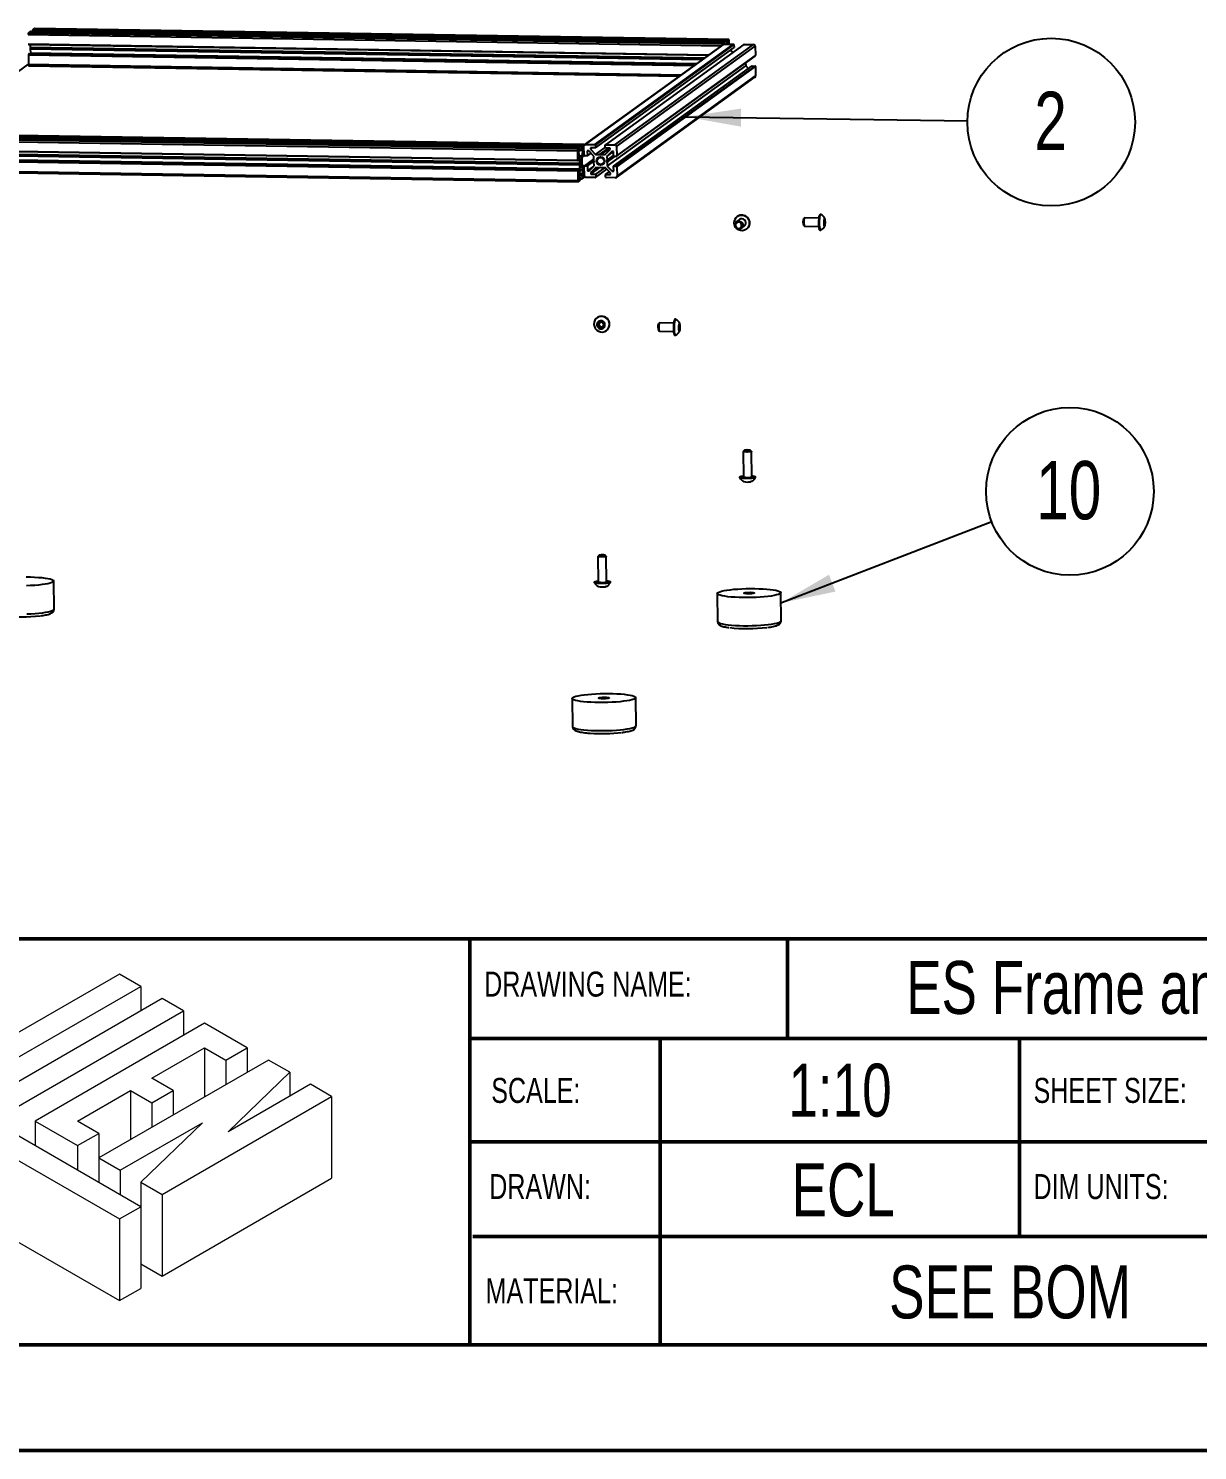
# Model space of a CAD drawing. Header units: millimetres. Extents: x 0 to 279, y 0 to 216.
# Drawn here: x 139.7 to 209.9, y 0 to 85.3 of the extents above; entities that cross this region are included whole.
import ezdxf

# ---------------------------------------------------------------- set-up
doc = ezdxf.new("R2010")
doc.units = ezdxf.units.MM
for name, color, linetype in [('PAGE_BORDER', 7, 'Continuous'), ('TITLE_BLOCK_BORDER', 7, 'Continuous'), ('TITLE_BLOCK_TEXT', 8, 'Continuous')]:
    doc.layers.add(name, color=color, linetype=linetype)
doc.styles.add('SLDTEXTSTYLE0', font='TXT', dxfattribs={"width": 0.75})
doc.dimstyles.new('SLDDIMSTYLE0', dxfattribs={"dimtxt": 0.18, "dimasz": 3.302, "dimexe": 0, "dimexo": 0.0625, "dimgap": 0, "dimtad": 0, "dimtih": 1, "dimtoh": 1, "dimdec": 0, "dimrnd": 1e-09, "dimzin": 0, "dimdsep": 46, "dimtxsty": 'Standard', "dimsah": 1, "dimcen": 0.09, "dimadec": 0, "dimazin": 0, "dimtfac": 3.302, "dimtdec": 0, "dimtofl": 0, "dimtmove": 0, "dimatfit": 3, "dimfxl": 1, "dimfrac": 2, "dimtolj": 1, "dimtzin": 0, "dimarcsym": 0})

# ---------------------------------------------------------------- blocks, each defined once
blk = doc.blocks.new('Lien3D Logo')
at = {"color": 7, "linetype": 'Continuous', "lineweight": 18}
for p, q in [((10.607, 16.329), (0, 10.206)), ((2.128, 10.206), (11.67, 15.715)), ((11.67, 15.715), (10.607, 16.329)), ((11.67, 15.715), (11.67, 14.486)), ((12.734, 15.101), (4.255, 10.206)), ((13.798, 14.486), (12.734, 15.101)), ((5.319, 9.592), (13.798, 14.486)), ((13.798, 14.486), (13.798, 13.258)), ((14.862, 13.872), (6.383, 8.977)), ((16.99, 12.644), (14.862, 13.872)), ((12.218, 11.118), (14.862, 12.644)), ((14.862, 12.644), (15.926, 12.03)), ((14.862, 12.644), (14.862, 10.187)), ((15.926, 12.03), (16.99, 12.644)), ((16.99, 12.644), (16.99, 11.416)), ((18.054, 12.03), (9.575, 7.135)), ((15.926, 12.03), (15.926, 10.801)), ((16.039, 8.447), (19.118, 11.416)), ((19.118, 11.416), (18.054, 12.03)), ((19.118, 11.416), (19.118, 10.224)), ((13.282, 10.504), (12.218, 11.118)), ((20.149, 10.82), (16.039, 8.447)), ((21.213, 10.206), (20.149, 10.82)), ((0, 10.206), (0, 6.123)), ((0, 10.206), (10.607, 4.083)), ((11.67, 4.697), (2.128, 10.206)), ((4.255, 10.206), (4.255, 8.977)), ((4.255, 10.206), (5.319, 9.592)), ((8.511, 8.977), (11.155, 10.504)), ((11.155, 10.504), (12.218, 9.889)), ((11.155, 10.504), (11.155, 8.047)), ((12.218, 9.889), (13.282, 10.504)), ((12.734, 5.311), (21.213, 10.206)), ((13.282, 10.504), (13.282, 9.275)), ((21.213, 10.206), (21.213, 6.123)), ((5.319, 9.592), (5.319, 8.363)), ((12.218, 9.889), (12.218, 8.661)), ((6.383, 8.977), (8.511, 7.749)), ((6.383, 8.977), (6.383, 7.749)), ((9.575, 8.363), (8.511, 8.977)), ((10.639, 6.521), (14.749, 8.893)), ((14.749, 8.893), (11.67, 5.925)), ((8.511, 7.749), (9.575, 8.363)), ((9.575, 8.363), (9.575, 7.135)), ((8.511, 7.749), (8.511, 6.521)), ((9.575, 7.135), (10.639, 6.521)), ((9.575, 7.135), (9.575, 5.907)), ((10.639, 6.521), (10.639, 5.293)), ((0, 6.123), (10.607, 0)), ((11.67, 5.925), (12.734, 5.311)), ((11.67, 5.925), (11.67, 4.697)), ((12.734, 1.228), (21.213, 6.123)), ((12.734, 5.311), (12.734, 1.228)), ((10.607, 4.083), (11.67, 4.697)), ((11.67, 4.697), (11.67, 0.614)), ((10.607, 4.083), (10.607, 0)), ((11.67, 1.842), (12.734, 1.228)), ((10.607, 0), (11.67, 0.614))]:
    blk.add_line(p, q, dxfattribs=at)
blk = doc.blocks.new('SW_NOTE_3')
at = {"layer": 'TITLE_BLOCK_BORDER', "color": 0}
blk.add_circle((5.03, -0.073), 5.031, dxfattribs=at)
at = {"layer": 'TITLE_BLOCK_BORDER', "color": 0, "insert": (4.995, 1.751), "char_height": 3.5, "attachment_point": 2, "style": 'SLDTEXTSTYLE0'}
blk.add_mtext('2', dxfattribs=at)
blk = doc.blocks.new('SW_NOTE_5')
at = {"layer": 'TITLE_BLOCK_BORDER', "color": 0}
blk.add_circle((4.693, 1.811), 5.031, dxfattribs=at)
at = {"layer": 'TITLE_BLOCK_BORDER', "color": 0, "insert": (4.623, 3.635), "char_height": 3.5, "attachment_point": 2, "style": 'SLDTEXTSTYLE0'}
blk.add_mtext('10', dxfattribs=at)

msp = doc.modelspace()

# ---------------------------------------------------------------- linework, layer by layer
at = {"color": 7, "linetype": 'Continuous', "lineweight": 25}
for p, q in [((140.047, 85.335), (140.044, 85.334)), ((181.722, 84.667), (140.047, 85.335)), ((139.804, 85.16), (139.692, 85.08)), ((139.692, 85.08), (181.367, 84.411)), ((139.805, 85.161), (139.804, 85.16)), ((139.804, 85.16), (181.478, 84.492)), ((181.479, 84.492), (139.805, 85.161)), ((139.927, 85.22), (181.602, 84.551)), ((139.927, 85.22), (139.928, 85.159)), ((140.044, 85.334), (139.933, 85.254)), ((139.933, 85.254), (181.608, 84.585)), ((140.044, 85.334), (181.719, 84.666)), ((181.478, 84.492), (181.367, 84.411)), ((181.602, 84.551), (181.604, 84.393)), ((181.719, 84.666), (181.608, 84.585)), ((181.742, 84.39), (181.74, 84.581)), ((139.686, 84.377), (180.482, 83.722)), ((139.689, 83.749), (139.696, 83.185)), ((139.728, 83.807), (139.695, 83.783)), ((139.728, 83.807), (179.712, 83.165)), ((139.806, 83.87), (139.796, 83.806)), ((139.8, 84.375), (139.802, 84.212)), ((139.802, 84.212), (180.262, 83.563)), ((139.802, 84.212), (139.808, 84.165)), ((139.808, 84.165), (139.803, 84.109)), ((139.803, 84.109), (180.122, 83.462)), ((139.803, 84.109), (139.806, 83.87)), ((139.806, 83.87), (179.798, 83.228)), ((139.808, 84.165), (180.198, 83.517)), ((181.388, 84.377), (173.07, 78.363)), ((173.127, 78.381), (181.445, 84.395)), ((173.686, 78.372), (182.004, 84.386)), ((173.716, 78.341), (182.034, 84.356)), ((173.718, 78.173), (182.036, 84.188)), ((182.634, 84.37), (174.316, 78.356)), ((174.333, 78.361), (182.651, 84.376)), ((174.892, 78.352), (183.21, 84.367)), ((174.987, 77.664), (183.305, 83.678)), ((174.991, 78.252), (183.31, 84.266)), ((174.998, 77.687), (183.317, 83.702)), ((181.445, 84.395), (182.004, 84.386)), ((181.486, 84.395), (181.485, 84.466)), ((181.618, 84.392), (181.663, 84.425)), ((181.663, 84.425), (181.663, 84.392)), ((181.814, 84.027), (181.958, 83.882)), ((182.034, 84.356), (182.036, 84.188)), ((182.651, 84.376), (183.21, 84.367)), ((183.31, 84.266), (183.317, 83.702)), ((139.714, 83.099), (178.754, 82.473)), ((174.418, 77.079), (182.736, 83.094)), ((174.81, 77.067), (183.128, 83.082)), ((174.977, 77.064), (183.295, 83.079)), ((175.007, 77.034), (183.325, 83.049)), ((182.734, 83.265), (182.736, 83.094)), ((182.736, 83.094), (182.907, 82.921)), ((183.128, 83.082), (183.295, 83.079)), ((183.325, 83.049), (183.332, 82.485)), ((174.974, 76.391), (183.293, 82.405)), ((175.014, 76.47), (183.332, 82.485)), ((130.964, 78.669), (172.639, 78)), ((130.982, 78.782), (172.657, 78.113)), ((131.094, 78.863), (172.769, 78.194)), ((172.769, 78.194), (131.095, 78.863)), ((131.218, 78.922), (172.892, 78.253)), ((131.223, 78.956), (172.898, 78.287)), ((131.335, 79.037), (173.009, 78.368)), ((173.012, 78.369), (131.338, 79.038)), ((130.971, 78.105), (172.646, 77.436)), ((130.977, 78.079), (172.651, 77.41)), ((131.092, 77.914), (172.767, 77.246)), ((131.093, 77.811), (172.768, 77.143)), ((131.099, 77.867), (172.773, 77.198)), ((172.639, 78), (172.646, 77.436)), ((172.769, 78.194), (172.657, 78.113)), ((172.682, 77.731), (172.7, 77.745)), ((172.685, 77.435), (172.682, 77.731)), ((172.7, 77.745), (172.764, 77.485)), ((172.718, 77.958), (172.777, 78)), ((172.719, 77.865), (172.718, 77.958)), ((172.783, 77.605), (172.719, 77.865)), ((172.762, 77.691), (172.898, 77.688)), ((172.771, 77.655), (172.851, 77.654)), ((172.777, 78), (172.775, 78.168)), ((172.776, 78.087), (172.894, 78.085)), ((172.777, 78.037), (172.954, 78.035)), ((172.898, 77.688), (172.851, 77.654)), ((172.892, 78.253), (172.894, 78.085)), ((172.894, 78.085), (172.953, 78.128)), ((173.009, 78.368), (172.898, 78.287)), ((172.954, 78.035), (172.898, 77.688)), ((172.92, 77.598), (172.976, 77.945)), ((172.931, 77.662), (172.998, 77.661)), ((172.953, 78.128), (172.954, 78.035)), ((172.976, 77.945), (172.995, 77.958)), ((172.995, 77.958), (172.998, 77.661)), ((172.998, 77.661), (173.032, 77.685)), ((173.037, 77.719), (173.03, 78.283)), ((173.037, 77.719), (173.03, 78.283)), ((173.234, 77.686), (173.067, 77.689)), ((173.127, 78.381), (173.686, 78.372)), ((173.322, 77.982), (173.23, 77.983)), ((173.23, 77.983), (173.234, 77.686)), ((173.234, 77.686), (173.456, 77.846)), ((173.626, 77.674), (173.322, 77.982)), ((173.718, 78.173), (173.424, 78.178)), ((173.424, 78.178), (173.425, 78.085)), ((173.425, 78.085), (173.551, 78.176)), ((173.425, 78.085), (173.729, 77.777)), ((173.629, 77.434), (173.626, 77.674)), ((173.716, 78.341), (173.718, 78.173)), ((173.729, 77.777), (174.306, 78.194)), ((173.729, 77.777), (173.966, 77.773)), ((173.966, 77.773), (174.502, 78.161)), ((173.966, 77.773), (174.017, 77.743)), ((174.017, 77.743), (174.593, 78.159)), ((174.017, 77.743), (174.068, 77.772)), ((174.068, 77.772), (174.6, 78.157)), ((174.068, 77.772), (174.305, 77.768)), ((174.306, 78.164), (174.304, 78.332)), ((174.305, 77.768), (174.602, 78.066)), ((174.6, 78.159), (174.306, 78.164)), ((174.333, 78.361), (174.892, 78.352)), ((174.385, 77.371), (174.803, 77.673)), ((174.707, 77.959), (174.411, 77.661)), ((174.411, 77.661), (174.799, 77.942)), ((174.411, 77.661), (174.414, 77.422)), ((174.414, 77.422), (174.802, 77.703)), ((174.415, 77.319), (174.886, 77.66)), ((174.602, 78.066), (174.6, 78.159)), ((174.799, 77.958), (174.707, 77.959)), ((174.803, 77.661), (174.799, 77.958)), ((174.969, 77.658), (174.803, 77.661)), ((174.991, 78.252), (174.998, 77.687)), ((130.979, 77.451), (172.654, 76.783)), ((130.985, 77.485), (172.659, 76.817)), ((130.986, 76.887), (172.661, 76.218)), ((131.018, 77.509), (172.693, 76.841)), ((131.096, 77.572), (172.771, 76.903)), ((172.652, 77.41), (172.685, 77.435)), ((172.693, 76.841), (172.659, 76.817)), ((172.685, 77.486), (172.764, 77.485)), ((172.696, 76.544), (172.693, 76.841)), ((172.771, 76.903), (172.715, 76.557)), ((172.737, 76.467), (172.793, 76.813)), ((172.764, 77.485), (172.767, 77.246)), ((172.767, 77.246), (172.773, 77.198)), ((172.773, 77.198), (172.768, 77.143)), ((172.768, 77.143), (172.771, 76.903)), ((172.775, 77.64), (172.83, 77.639)), ((172.83, 77.639), (172.783, 77.605)), ((172.793, 76.813), (172.84, 76.848)), ((172.841, 77.617), (172.83, 77.639)), ((172.84, 76.848), (172.85, 76.885)), ((172.851, 77.654), (172.841, 77.617)), ((172.844, 76.862), (172.861, 76.862)), ((172.85, 76.885), (172.861, 76.862)), ((172.861, 76.862), (172.908, 76.896)), ((172.908, 76.896), (172.972, 76.637)), ((172.918, 77.303), (172.923, 77.359)), ((172.925, 77.256), (172.918, 77.303)), ((172.923, 77.359), (172.92, 77.598)), ((172.928, 77.016), (172.925, 77.256)), ((173.04, 77.091), (172.927, 77.093)), ((172.927, 77.068), (173.006, 77.067)), ((172.991, 76.757), (172.928, 77.016)), ((173.039, 77.091), (173.006, 77.067)), ((173.006, 77.067), (173.01, 76.77)), ((173.053, 76.501), (173.045, 77.066)), ((173.053, 76.501), (173.045, 77.066)), ((173.628, 77.502), (173.057, 77.09)), ((173.074, 77.095), (173.241, 77.092)), ((173.241, 77.092), (173.654, 77.391)), ((173.241, 77.092), (173.245, 76.795)), ((173.245, 76.795), (173.578, 77.036)), ((173.337, 76.794), (173.633, 77.092)), ((173.739, 76.985), (173.442, 76.687)), ((173.442, 76.687), (173.852, 76.983)), ((173.443, 76.594), (173.991, 76.99)), ((173.659, 77.382), (173.629, 77.434)), ((173.63, 77.331), (173.659, 77.382)), ((173.633, 77.092), (173.63, 77.331)), ((173.728, 76.397), (174.404, 76.886)), ((173.738, 76.589), (174.273, 76.977)), ((173.976, 76.981), (173.739, 76.985)), ((174.027, 77.01), (173.976, 76.981)), ((174.078, 76.98), (174.027, 77.01)), ((174.315, 76.976), (174.078, 76.98)), ((174.619, 76.668), (174.315, 76.976)), ((174.414, 77.422), (174.385, 77.371)), ((174.385, 77.371), (174.415, 77.319)), ((174.415, 77.319), (174.418, 77.079)), ((174.418, 77.079), (174.722, 76.772)), ((174.722, 76.772), (174.813, 76.838)), ((174.814, 76.77), (174.81, 77.067)), ((174.81, 77.067), (174.977, 77.064)), ((175.007, 77.034), (175.014, 76.47)), ((131.004, 76.801), (172.679, 76.133)), ((172.654, 76.783), (172.661, 76.218)), ((172.682, 76.134), (172.793, 76.214)), ((172.715, 76.557), (172.696, 76.544)), ((172.696, 76.557), (172.715, 76.557)), ((172.738, 76.374), (172.737, 76.467)), ((172.738, 76.417), (172.797, 76.416)), ((172.797, 76.416), (172.738, 76.374)), ((172.743, 76.504), (172.914, 76.501)), ((172.75, 76.547), (172.973, 76.544)), ((172.765, 76.64), (172.972, 76.637)), ((172.799, 76.248), (172.797, 76.416)), ((172.798, 76.309), (172.922, 76.307)), ((172.973, 76.544), (172.914, 76.501)), ((172.914, 76.501), (172.916, 76.333)), ((172.923, 76.308), (173.034, 76.388)), ((172.972, 76.637), (172.973, 76.544)), ((172.988, 76.77), (173.01, 76.77)), ((173.01, 76.77), (172.991, 76.757)), ((173.711, 76.392), (173.152, 76.401)), ((173.245, 76.795), (173.337, 76.794)), ((173.442, 76.687), (173.443, 76.594)), ((173.443, 76.594), (173.738, 76.589)), ((173.738, 76.589), (173.74, 76.421)), ((174.326, 76.58), (174.548, 76.74)), ((174.328, 76.412), (174.326, 76.58)), ((174.326, 76.58), (174.62, 76.575)), ((174.917, 76.373), (174.358, 76.382)), ((174.62, 76.575), (174.619, 76.668)), ((174.722, 76.772), (174.814, 76.77)), ((182.355, 73.868), (182.171, 73.735)), ((182.231, 74.056), (182.223, 74.05)), ((182.464, 73.33), (182.648, 73.463)), ((186.207, 73.535), (186.262, 73.476)), ((186.27, 73.965), (186.213, 73.908)), ((186.272, 73.47), (187.115, 73.457)), ((187.123, 73.957), (186.28, 73.97)), ((187.246, 74.18), (187.205, 74.181)), ((187.433, 73.676), (187.5, 73.675)), ((187.448, 73.837), (187.491, 73.836)), ((182.78, 73.28), (182.788, 73.286)), ((187.19, 73.231), (187.23, 73.23)), ((173.827, 67.979), (173.819, 67.973)), ((173.919, 67.575), (173.882, 67.548)), ((173.982, 67.702), (173.919, 67.575)), ((173.919, 67.575), (174.014, 67.43)), ((174.014, 67.43), (173.977, 67.403)), ((174.014, 67.43), (174.16, 67.436)), ((177.491, 67.589), (177.503, 67.61)), ((177.56, 67.668), (177.503, 67.61)), ((178.413, 67.659), (177.57, 67.673)), ((178.536, 67.882), (178.496, 67.883)), ((178.743, 67.554), (178.777, 67.553)), ((178.777, 67.553), (178.755, 67.553)), ((174.375, 67.203), (174.383, 67.209)), ((177.497, 67.238), (177.552, 67.178)), ((177.562, 67.173), (178.405, 67.159)), ((178.48, 66.933), (178.521, 66.932)), ((178.724, 67.404), (178.791, 67.402)), ((182.581, 59.951), (182.6, 58.426)), ((182.642, 60.015), (182.584, 59.956)), ((183.079, 59.962), (183.019, 60.019)), ((183.1, 58.433), (183.081, 59.957)), ((182.375, 58.424), (182.376, 58.383)), ((183.326, 58.395), (183.325, 58.435)), ((173.872, 53.653), (173.891, 52.129)), ((173.933, 53.717), (173.874, 53.658)), ((174.369, 53.664), (174.309, 53.722)), ((174.391, 52.135), (174.372, 53.659)), ((141.228, 50.49), (141.207, 52.178)), ((173.666, 52.126), (173.666, 52.085)), ((174.616, 52.097), (174.616, 52.138)), ((181.033, 51.43), (181.054, 49.742)), ((184.864, 49.79), (184.843, 51.478)), ((172.323, 45.132), (172.344, 43.445)), ((176.154, 43.492), (176.133, 45.18))]:
    msp.add_line(p, q, dxfattribs=at)
at = {"color": 8, "linetype": 'Continuous', "lineweight": 25}
for p, q in [((139.674, 84.966), (181.28, 84.299)), ((139.681, 84.402), (180.516, 83.747)), ((139.689, 83.749), (179.633, 83.108)), ((139.695, 83.783), (179.679, 83.141)), ((133.904, 78.996), (139.696, 83.185)), ((139.696, 83.185), (178.87, 82.556)), ((172.927, 77.093), (173.039, 77.091)), ((173.074, 77.095), (173.628, 77.495)), ((173.74, 76.421), (174.395, 76.895)), ((172.798, 76.335), (172.916, 76.333))]:
    msp.add_line(p, q, dxfattribs=at)
at = {"color": 7, "linetype": 'Continuous', "lineweight": 50}
msp.add_line((0, 0), (279.4, 0), dxfattribs=at)
at = {"color": 7, "linetype": 'Continuous', "lineweight": 25, "flags": 128}
for points in [[(181.485, 84.466), (181.484, 84.472), (181.484, 84.477), (181.483, 84.482), (181.483, 84.486), (181.482, 84.489), (181.481, 84.491), (181.48, 84.492), (181.478, 84.492)], [(181.74, 84.581), (181.739, 84.6), (181.738, 84.618), (181.736, 84.633), (181.733, 84.647), (181.73, 84.657), (181.727, 84.664), (181.723, 84.667), (181.719, 84.666)], [(172.775, 78.168), (172.775, 78.174), (172.774, 78.179), (172.774, 78.184), (172.773, 78.188), (172.772, 78.191), (172.771, 78.193), (172.77, 78.194), (172.769, 78.194)], [(173.03, 78.283), (173.03, 78.302), (173.028, 78.32), (173.026, 78.336), (173.024, 78.349), (173.02, 78.359), (173.017, 78.366), (173.013, 78.369), (173.009, 78.368)], [(172.646, 77.436), (172.646, 77.43), (172.646, 77.425), (172.647, 77.42), (172.648, 77.416), (172.649, 77.413), (172.65, 77.411), (172.651, 77.41), (172.652, 77.41)], [(172.895, 77.286), (172.89, 77.378), (172.878, 77.451), (172.861, 77.493), (172.843, 77.498), (172.824, 77.466), (172.809, 77.401), (172.799, 77.313), (172.797, 77.215), (172.802, 77.123), (172.813, 77.051), (172.83, 77.009), (172.849, 77.003), (172.867, 77.036), (172.882, 77.101), (172.892, 77.189), (172.895, 77.286)], [(173.045, 77.066), (173.045, 77.071), (173.045, 77.077), (173.044, 77.081), (173.043, 77.085), (173.043, 77.088), (173.041, 77.09), (173.04, 77.091), (173.039, 77.091)], [(173.777, 77.381), (173.794, 77.475), (173.846, 77.554), (173.925, 77.607), (174.019, 77.624), (174.113, 77.604), (174.193, 77.549), (174.247, 77.468), (174.267, 77.373), (174.25, 77.278), (174.197, 77.199), (174.119, 77.146), (174.025, 77.129), (173.931, 77.149), (173.851, 77.204), (173.797, 77.286), (173.777, 77.381)], [(173.828, 77.386), (173.842, 77.464), (173.885, 77.53), (173.95, 77.573), (174.028, 77.587), (174.106, 77.57), (174.172, 77.525), (174.217, 77.458), (174.233, 77.379), (174.219, 77.301), (174.176, 77.236), (174.11, 77.192), (174.033, 77.178), (173.955, 77.195), (173.889, 77.24), (173.844, 77.307), (173.828, 77.386)], [(172.661, 76.218), (172.662, 76.199), (172.663, 76.182), (172.665, 76.166), (172.668, 76.153), (172.671, 76.142), (172.674, 76.136), (172.678, 76.133), (172.682, 76.134)], [(172.916, 76.333), (172.917, 76.327), (172.917, 76.322), (172.918, 76.317), (172.918, 76.313), (172.919, 76.31), (172.92, 76.308), (172.921, 76.307), (172.923, 76.308)], [(182.556, 73.582), (182.56, 73.486), (182.526, 73.396), (182.461, 73.328), (182.374, 73.29), (182.279, 73.289), (182.189, 73.325), (182.119, 73.393), (182.079, 73.482), (182.076, 73.578), (182.109, 73.668), (182.174, 73.737), (182.261, 73.775), (182.357, 73.775), (182.446, 73.739), (182.516, 73.671), (182.556, 73.582)], [(182.487, 73.562), (182.457, 73.629), (182.404, 73.681), (182.335, 73.708), (182.263, 73.708), (182.197, 73.679), (182.147, 73.627), (182.122, 73.559), (182.125, 73.485), (182.155, 73.418), (182.208, 73.366), (182.276, 73.339), (182.349, 73.34), (182.415, 73.368), (182.464, 73.42), (182.49, 73.489), (182.487, 73.562)], [(182.394, 74.126), (182.52, 74.134), (182.645, 74.108), (182.759, 74.049), (182.854, 73.962), (182.923, 73.852), (182.961, 73.729), (182.965, 73.601), (182.934, 73.478), (182.871, 73.368), (182.781, 73.281), (182.67, 73.222), (182.546, 73.196), (182.42, 73.205), (182.299, 73.248), (182.193, 73.322), (182.191, 73.324)], [(182.231, 74.056), (182.284, 74.089), (182.402, 74.131)], [(182.445, 73.908), (182.358, 73.87), (182.355, 73.868)], [(186.28, 73.97), (186.262, 73.954), (186.245, 73.901), (186.233, 73.822), (186.227, 73.726), (186.229, 73.63), (186.238, 73.548), (186.253, 73.492), (186.271, 73.47), (186.272, 73.47)], [(187.205, 74.181), (187.202, 74.18), (187.177, 74.159), (187.153, 74.105), (187.133, 74.02), (187.117, 73.913), (187.108, 73.79), (187.104, 73.66), (187.108, 73.534)], [(187.108, 73.534), (187.119, 73.421), (187.135, 73.329), (187.156, 73.265), (187.18, 73.233), (187.19, 73.231)], [(187.255, 74.177), (187.243, 74.18), (187.218, 74.159), (187.194, 74.104), (187.173, 74.02), (187.158, 73.912), (187.148, 73.789), (187.145, 73.66), (187.149, 73.534)], [(187.149, 73.534), (187.159, 73.421), (187.176, 73.329), (187.197, 73.264), (187.221, 73.233), (187.24, 73.232)], [(187.42, 73.611), (187.429, 73.529), (187.444, 73.473), (187.462, 73.451), (187.481, 73.468), (187.498, 73.52), (187.51, 73.6), (187.516, 73.695), (187.514, 73.791), (187.505, 73.874), (187.491, 73.93), (187.472, 73.951), (187.453, 73.934), (187.436, 73.882), (187.424, 73.802), (187.419, 73.707), (187.42, 73.611)], [(187.444, 73.566), (187.447, 73.553), (187.451, 73.543), (187.455, 73.535), (187.459, 73.53), (187.464, 73.528), (187.468, 73.529), (187.473, 73.533), (187.477, 73.54)], [(187.491, 73.836), (187.487, 73.849), (187.483, 73.86), (187.479, 73.867), (187.475, 73.872), (187.471, 73.874), (187.466, 73.873), (187.462, 73.87), (187.458, 73.863)], [(173.711, 67.337), (173.795, 67.239), (173.902, 67.167), (174.023, 67.126), (174.15, 67.12), (174.273, 67.148), (174.383, 67.209), (174.471, 67.298), (174.532, 67.408), (174.561, 67.532), (174.555, 67.66), (174.515, 67.783), (174.444, 67.891), (174.348, 67.977), (174.232, 68.034), (174.107, 68.058), (173.981, 68.047), (173.864, 68.002), (173.764, 67.926), (173.688, 67.825), (173.643, 67.707), (173.632, 67.58), (173.655, 67.453), (173.711, 67.337)], [(173.848, 67.423), (173.916, 67.353), (174.004, 67.314), (174.1, 67.311), (174.188, 67.346), (174.255, 67.412), (174.292, 67.501), (174.291, 67.597), (174.254, 67.687), (174.187, 67.757), (174.098, 67.796), (174.002, 67.799), (173.914, 67.764), (173.847, 67.698), (173.811, 67.609), (173.811, 67.513), (173.848, 67.423)], [(177.545, 67.64), (177.53, 67.576), (177.52, 67.489), (177.517, 67.392), (177.522, 67.299), (177.533, 67.225), (177.549, 67.182), (177.562, 67.173)], [(177.57, 67.673), (177.564, 67.671), (177.545, 67.64)], [(178.496, 67.883), (178.492, 67.882), (178.466, 67.86), (178.443, 67.804), (178.422, 67.718), (178.407, 67.61), (178.398, 67.486), (178.395, 67.357), (178.399, 67.232), (178.41, 67.119), (178.426, 67.028), (178.447, 66.965), (178.472, 66.935), (178.48, 66.933)], [(178.545, 67.88), (178.532, 67.882), (178.507, 67.859), (178.483, 67.803), (178.463, 67.718), (178.447, 67.609), (178.438, 67.486), (178.435, 67.356), (178.439, 67.231), (178.45, 67.118), (178.467, 67.027), (178.488, 66.965), (178.512, 66.935), (178.53, 66.934)], [(178.802, 67.527), (178.791, 67.601), (178.774, 67.645), (178.755, 67.652), (178.737, 67.621), (178.721, 67.557), (178.711, 67.47), (178.709, 67.373), (178.713, 67.28), (178.724, 67.206), (178.741, 67.163), (178.76, 67.156), (178.778, 67.186), (178.794, 67.25), (178.804, 67.337), (178.807, 67.435), (178.802, 67.527)], [(178.777, 67.553), (178.773, 67.563), (178.769, 67.571), (178.765, 67.575), (178.76, 67.577), (178.756, 67.575), (178.752, 67.571), (178.747, 67.564), (178.743, 67.554)], [(178.738, 67.254), (178.742, 67.244), (178.746, 67.237), (178.75, 67.232), (178.755, 67.23), (178.759, 67.232), (178.764, 67.236), (178.768, 67.243), (178.772, 67.253)], [(182.656, 59.926), (182.601, 59.937), (182.581, 59.951), (182.584, 59.956)], [(182.697, 59.992), (182.759, 59.987), (182.832, 59.986), (182.904, 59.989), (182.966, 59.996), (183.006, 60.005), (183.021, 60.016), (183.006, 60.026), (182.964, 60.034), (182.902, 60.039), (182.829, 60.04), (182.757, 60.037), (182.695, 60.03), (182.655, 60.021), (182.641, 60.011), (182.655, 60.001), (182.697, 59.992)], [(183.079, 59.962), (183.081, 59.957), (183.063, 59.943), (183.009, 59.931), (182.928, 59.922), (182.833, 59.918), (182.737, 59.92), (182.656, 59.926)], [(183.189, 58.345), (183.086, 58.333), (182.966, 58.325), (182.838, 58.321), (182.71, 58.323), (182.593, 58.329), (182.495, 58.34), (182.423, 58.354), (182.383, 58.371), (182.376, 58.383)], [(183.188, 58.386), (183.086, 58.374), (182.966, 58.366), (182.837, 58.362), (182.709, 58.363), (182.592, 58.37), (182.494, 58.381), (182.423, 58.395), (182.383, 58.412), (182.378, 58.43), (182.407, 58.448), (182.47, 58.465), (182.561, 58.479), (182.6, 58.484)], [(183.028, 58.407), (183.082, 58.419), (183.1, 58.433)], [(183.095, 58.151), (183.085, 58.147), (183.032, 58.135)], [(183.1, 58.49), (183.16, 58.484), (183.246, 58.472), (183.302, 58.456), (183.325, 58.438), (183.313, 58.42), (183.266, 58.402), (183.188, 58.386)], [(173.938, 53.63), (173.887, 53.641), (173.872, 53.654), (173.874, 53.658)], [(173.981, 53.695), (174.041, 53.69), (174.114, 53.688), (174.187, 53.691), (174.25, 53.697), (174.293, 53.706), (174.311, 53.717), (174.299, 53.727), (174.26, 53.736), (174.2, 53.741), (174.128, 53.743), (174.055, 53.74), (173.992, 53.734), (173.948, 53.725), (173.931, 53.714), (173.943, 53.704), (173.981, 53.695)], [(174.369, 53.664), (174.371, 53.658), (174.349, 53.644), (174.291, 53.632), (174.208, 53.624), (174.112, 53.621), (174.017, 53.623), (173.938, 53.63)], [(139.555, 52.425), (139.809, 52.421), (140.055, 52.411), (140.286, 52.397), (140.499, 52.379), (140.689, 52.356), (140.854, 52.33), (140.99, 52.3), (141.094, 52.267), (141.166, 52.233), (141.202, 52.197), (141.203, 52.16), (141.168, 52.123), (141.099, 52.086), (140.996, 52.051), (140.862, 52.018), (140.699, 51.987), (140.509, 51.96)], [(174.464, 52.045), (174.358, 52.034), (174.236, 52.026), (174.107, 52.023), (173.98, 52.026), (173.866, 52.033), (173.771, 52.044), (173.705, 52.059), (173.67, 52.076), (173.666, 52.085)], [(174.463, 52.086), (174.357, 52.074), (174.235, 52.067), (174.106, 52.064), (173.98, 52.066), (173.865, 52.074), (173.771, 52.085), (173.704, 52.1), (173.67, 52.117), (173.67, 52.135), (173.706, 52.154), (173.773, 52.17), (173.868, 52.184), (173.89, 52.186)], [(174.311, 52.108), (174.368, 52.12), (174.39, 52.133), (174.391, 52.135)], [(174.39, 52.192), (174.466, 52.185), (174.547, 52.172), (174.598, 52.155), (174.616, 52.137), (174.597, 52.119), (174.545, 52.102), (174.463, 52.086)], [(174.616, 52.097), (174.616, 52.097), (174.598, 52.078), (174.546, 52.061), (174.464, 52.045)], [(140.509, 51.96), (140.297, 51.936), (140.067, 51.916), (139.822, 51.9), (139.568, 51.89)], [(174.385, 51.853), (174.371, 51.848), (174.314, 51.836)], [(182.59, 51.184), (182.339, 51.19), (182.098, 51.201), (181.873, 51.217), (181.668, 51.237), (181.486, 51.261), (181.332, 51.289), (181.207, 51.32), (181.115, 51.353), (181.057, 51.388), (181.033, 51.425), (181.045, 51.462), (181.093, 51.498), (181.175, 51.534), (181.289, 51.569), (181.435, 51.601), (181.608, 51.631), (181.806, 51.657), (182.025, 51.68), (182.261, 51.698), (182.51, 51.712), (182.767, 51.721), (183.027, 51.725), (183.285, 51.724), (183.537, 51.718), (183.778, 51.707), (184.003, 51.691), (184.208, 51.671), (184.389, 51.647), (184.544, 51.619), (184.668, 51.588), (184.76, 51.555), (184.819, 51.519), (184.842, 51.483), (184.83, 51.446), (184.783, 51.409), (184.701, 51.373), (184.586, 51.339), (184.441, 51.306), (184.268, 51.277), (184.069, 51.25), (183.85, 51.228), (183.614, 51.209), (183.365, 51.196), (183.109, 51.187), (182.849, 51.183), (182.59, 51.184)], [(182.88, 51.409), (182.777, 51.413), (182.693, 51.422), (182.638, 51.435), (182.62, 51.45), (182.64, 51.466), (182.696, 51.48), (182.781, 51.491), (182.885, 51.498), (182.996, 51.499), (183.099, 51.495), (183.183, 51.485), (183.237, 51.473), (183.255, 51.457), (183.235, 51.442), (183.179, 51.428), (183.094, 51.417), (182.99, 51.41), (182.88, 51.409)], [(175.77, 45.016), (175.603, 44.986), (175.411, 44.959), (175.196, 44.935), (174.964, 44.916), (174.718, 44.901), (174.463, 44.891), (174.203, 44.886), (173.944, 44.885), (173.69, 44.89), (173.446, 44.9), (173.217, 44.915), (173.007, 44.934), (172.819, 44.957), (172.658, 44.984), (172.525, 45.014), (172.425, 45.047), (172.358, 45.082), (172.326, 45.118), (172.329, 45.155), (172.368, 45.192), (172.442, 45.228), (172.548, 45.263), (172.686, 45.296), (172.853, 45.326), (173.045, 45.353), (173.26, 45.377), (173.492, 45.396), (173.738, 45.411), (173.993, 45.421), (174.253, 45.427), (174.512, 45.427), (174.766, 45.422), (175.01, 45.412), (175.239, 45.398), (175.449, 45.378), (175.637, 45.355), (175.798, 45.328), (175.931, 45.298), (176.031, 45.265), (176.098, 45.231), (176.13, 45.194), (176.127, 45.157), (176.088, 45.12), (176.014, 45.084), (175.908, 45.049), (175.77, 45.016)], [(174.485, 45.133), (174.406, 45.121), (174.305, 45.113), (174.195, 45.111), (174.089, 45.114), (174, 45.122), (173.938, 45.134), (173.911, 45.149), (173.923, 45.165), (173.971, 45.179), (174.05, 45.191), (174.151, 45.199), (174.261, 45.201), (174.367, 45.198), (174.456, 45.19), (174.518, 45.178), (174.545, 45.163), (174.533, 45.147), (174.485, 45.133)]]:
    msp.add_lwpolyline(points, dxfattribs=at)
at = {"color": 8, "linetype": 'Continuous', "lineweight": 25, "flags": 128}
for points in [[(139.589, 50.202), (139.844, 50.213), (140.088, 50.228), (140.319, 50.248), (140.53, 50.272), (140.72, 50.3), (140.883, 50.33), (141.017, 50.364), (141.12, 50.399), (141.189, 50.435), (141.224, 50.472), (141.228, 50.49)], [(181.054, 49.742), (181.054, 49.737), (181.078, 49.701), (181.136, 49.665), (181.228, 49.632), (181.353, 49.601), (181.507, 49.573), (181.689, 49.549), (181.894, 49.529), (182.119, 49.513), (182.36, 49.502), (182.611, 49.496), (182.87, 49.495), (183.13, 49.499), (183.386, 49.508), (183.635, 49.522), (183.871, 49.54), (184.091, 49.563), (184.289, 49.589), (184.462, 49.619), (184.607, 49.651), (184.722, 49.685), (184.804, 49.722), (184.851, 49.758), (184.864, 49.79)], [(172.344, 43.445), (172.347, 43.43), (172.379, 43.394), (172.446, 43.359), (172.547, 43.326), (172.679, 43.296), (172.84, 43.269), (173.028, 43.246), (173.238, 43.227), (173.467, 43.212), (173.711, 43.203), (173.965, 43.198), (174.224, 43.198), (174.484, 43.203), (174.739, 43.213), (174.985, 43.228), (175.218, 43.248), (175.432, 43.271), (175.624, 43.298), (175.791, 43.329), (175.929, 43.362), (176.036, 43.397), (176.109, 43.433), (176.148, 43.47), (176.154, 43.492)]]:
    msp.add_lwpolyline(points, dxfattribs=at)
at = {"color": 7, "linetype": 'Continuous', "lineweight": 25}
for centre, radius, start, end in [((139.887, 84.99), 0.214, 155.27458, 186.31637), ((139.991, 85.227), 0.0642, 155.27457, 186.31637), ((181.666, 84.558), 0.0642, 155.27457, 186.31637), ((139.753, 83.756), 0.0642, 155.27456, 186.31637), ((181.475, 84.349), 0.125, 150.4536, 179.60151), ((181.444, 84.3), 0.095, 88.94029, 125.80832), ((182.003, 84.356), 0.0306, 0.73035, 88.54913), ((182.651, 84.347), 0.0285, 88.94029, 125.80832), ((183.208, 84.265), 0.102, 0.73037, 88.54912), ((183.288, 83.702), 0.0288, 306.09742, 1.08078), ((139.6, 83.183), 0.0961, 306.09742, 1.08076), ((139.804, 83.163), 0.11, 168.32976, 215.31664), ((183.294, 83.048), 0.0306, 0.73036, 88.54914), ((183.236, 82.483), 0.0961, 306.09742, 1.08076), ((172.852, 78.024), 0.214, 155.27458, 186.31637), ((172.956, 78.26), 0.0642, 155.27457, 186.31637), ((173.125, 78.285), 0.0953, 89.06695, 181.28074), ((172.973, 77.712), 0.0642, 335.27456, 6.31637), ((173.068, 77.719), 0.0306, 180.73036, 268.54914), ((173.685, 78.341), 0.0306, 0.73035, 88.54913), ((174.333, 78.333), 0.0286, 89.06695, 181.28074), ((174.889, 78.25), 0.102, 0.73037, 88.54912), ((174.97, 77.687), 0.0286, 269.06693, 1.28075), ((172.718, 76.79), 0.0642, 155.27456, 186.31637), ((172.325, 77.237), 0.521, 339.46414, 4.79283), ((172.424, 77.304), 0.42, 356.86895, 20.10008), ((173.074, 77.066), 0.0286, 89.06693, 181.28075), ((174.976, 77.034), 0.0306, 0.73036, 88.54914), ((172.735, 76.241), 0.0642, 335.27457, 6.31637), ((172.84, 76.478), 0.214, 335.27458, 6.31637), ((173.154, 76.503), 0.102, 180.73037, 268.54912), ((173.711, 76.421), 0.0286, 269.06694, 1.28076), ((174.359, 76.412), 0.0306, 180.73035, 268.54913), ((174.918, 76.468), 0.0953, 269.06695, 1.28074), ((182.493, 73.677), 0.459, 102.50025, 205.91191), ((182.5, 73.665), 0.476, 307.24142, 101.83852), ((182.495, 73.662), 0.251, 307.5293, 101.55064), ((186.686, 73.714), 0.512, 157.74321, 200.41827), ((187.011, 73.709), 0.529, 295.66998, 333.03588), ((187.011, 73.709), 0.529, 25.12561, 62.49151), ((188.097, 73.687), 0.664, 176.43431, 190.44361), ((187.827, 73.73), 0.392, 160.13934, 180.21959), ((187.108, 73.673), 0.392, 340.13934, 0.21959), ((186.838, 73.716), 0.664, 356.43431, 10.44361), ((174.097, 67.588), 0.475, 307.10227, 124.63633), ((174.048, 67.561), 0.167, 123.36109, 184.32911), ((174.059, 67.561), 0.178, 184.04615, 242.3909), ((174.047, 67.559), 0.168, 62.00798, 122.6915), ((174.043, 67.549), 0.178, 4.04615, 62.3909), ((174.054, 67.549), 0.167, 303.36109, 4.32911), ((174.277, 67.719), 0.257, 14.38742, 57.35118), ((178.026, 67.421), 0.56, 162.61805, 199.15085), ((178.301, 67.411), 0.529, 25.12561, 62.49151), ((179.254, 67.412), 0.531, 164.43046, 180.74938), ((178.255, 67.427), 0.537, 357.37578, 13.5618), ((174.055, 67.551), 0.168, 242.00798, 302.6915), ((178.301, 67.411), 0.529, 295.66998, 333.03588), ((179.26, 67.38), 0.537, 177.37578, 193.5618), ((178.261, 67.395), 0.531, 344.43046, 0.74938), ((182.848, 58.618), 0.529, 207.04114, 243.6056), ((182.85, 59.191), 0.804, 251.9302, 282.82), ((182.846, 59.114), 0.997, 256.47479, 280.71758), ((182.848, 58.618), 0.529, 297.82957, 334.39403), ((183.202, 58.523), 0.178, 265.5838, 313.87272), ((174.138, 52.321), 0.529, 207.04114, 243.6056), ((174.138, 52.871), 0.783, 251.58749, 282.73978), ((174.138, 52.321), 0.529, 297.82957, 334.39403), ((174.135, 52.799), 0.98, 256.29809, 280.50847), ((139.208, 60.132), 10.108, 263.99299, 276.75648), ((182.846, 59.432), 10.109, 263.91694, 276.62415), ((174.114, 53.75), 10.724, 266.23188, 276.28613)]:
    msp.add_arc(centre, radius, start, end, dxfattribs=at)
for points, knots in [([(187.451, 73.547), (187.451, 73.547), (187.456, 73.544), (187.467, 73.542), (187.477, 73.54)], [0, 0, 0, 0, 0.127368, 1, 1, 1, 1]), ([(187.491, 73.836), (187.474, 73.84), (187.455, 73.845), (187.453, 73.849), (187.453, 73.849)], [0, 0, 0, 0, 0.9155877, 1, 1, 1, 1]), ([(187.477, 73.54), (187.47, 73.559), (187.459, 73.592), (187.475, 73.64), (187.492, 73.664), (187.5, 73.675)], [0, 0, 0, 0, 0.439117, 0.751367, 1, 1, 1, 1]), ([(187.5, 73.675), (187.495, 73.684), (187.481, 73.71), (187.469, 73.758), (187.476, 73.803), (187.487, 73.828), (187.491, 73.836)], [0, 0, 0, 0, 0.1809422, 0.5062926, 0.8439745, 1, 1, 1, 1]), ([(173.956, 67.7), (173.948, 67.68), (173.933, 67.645), (173.905, 67.59), (173.889, 67.561), (173.882, 67.548)], [0, 0, 0, 0, 0.4391165, 0.7513669, 1, 1, 1, 1]), ([(173.882, 67.548), (173.887, 67.542), (173.904, 67.521), (173.933, 67.481), (173.959, 67.437), (173.972, 67.412), (173.977, 67.403)], [0, 0, 0, 0, 0.156025, 0.493707, 0.819058, 1, 1, 1, 1]), ([(174.126, 67.707), (174.103, 67.707), (174.065, 67.708), (174.004, 67.705), (173.971, 67.701), (173.956, 67.7)], [0, 0, 0, 0, 0.4391165, 0.7513669, 1, 1, 1, 1]), ([(174.221, 67.562), (174.216, 67.571), (174.203, 67.596), (174.177, 67.64), (174.148, 67.68), (174.131, 67.7), (174.126, 67.707)], [0, 0, 0, 0, 0.1809422, 0.5062926, 0.8439745, 1, 1, 1, 1]), ([(174.146, 67.41), (174.159, 67.433), (174.18, 67.473), (174.205, 67.526), (174.216, 67.551), (174.221, 67.562)], [0, 0, 0, 0, 0.439117, 0.751367, 1, 1, 1, 1]), ([(178.791, 67.402), (178.787, 67.41), (178.772, 67.433), (178.758, 67.476), (178.763, 67.521), (178.773, 67.544), (178.777, 67.553)], [0, 0, 0, 0, 0.1560255, 0.4937074, 0.8190578, 1, 1, 1, 1]), ([(173.977, 67.403), (174.003, 67.406), (174.048, 67.41), (174.107, 67.411), (174.134, 67.41), (174.146, 67.41)], [0, 0, 0, 0, 0.4391165, 0.7513669, 1, 1, 1, 1]), ([(178.738, 67.254), (178.741, 67.254), (178.747, 67.254), (178.763, 67.253), (178.772, 67.253)], [0, 0, 0, 0, 0.405618, 1, 1, 1, 1]), ([(178.772, 67.253), (178.765, 67.275), (178.752, 67.311), (178.767, 67.365), (178.784, 67.391), (178.791, 67.402)], [0, 0, 0, 0, 0.439117, 0.751367, 1, 1, 1, 1]), ([(140.433, 50.095), (140.449, 50.097), (140.529, 50.107), (140.655, 50.127), (140.809, 50.158), (140.941, 50.194), (141.039, 50.232), (141.111, 50.274), (141.166, 50.321), (141.207, 50.383), (141.23, 50.446), (141.225, 50.482), (141.224, 50.492)], [0, 0, 0, 0, 0.034975, 0.181929, 0.330851, 0.48366, 0.645552, 0.747624, 0.828369, 0.903123, 0.975375, 1, 1, 1, 1]), ([(181.058, 49.742), (181.058, 49.724), (181.058, 49.678), (181.09, 49.615), (181.135, 49.561), (181.19, 49.521), (181.263, 49.484), (181.36, 49.45), (181.495, 49.419), (181.617, 49.396), (181.704, 49.386), (181.728, 49.383)], [0, 0, 0, 0, 0.052769, 0.133827, 0.214211, 0.304824, 0.42109, 0.590465, 0.758229, 0.935079, 1, 1, 1, 1]), ([(184.057, 49.393), (184.112, 49.401), (184.229, 49.416), (184.383, 49.445), (184.524, 49.478), (184.638, 49.516), (184.722, 49.557), (184.786, 49.606), (184.832, 49.663), (184.862, 49.729), (184.861, 49.773), (184.86, 49.79)], [0, 0, 0, 0, 0.129625, 0.276341, 0.425914, 0.581644, 0.723286, 0.808981, 0.884494, 0.956523, 1, 1, 1, 1]), ([(172.347, 43.443), (172.348, 43.419), (172.352, 43.368), (172.39, 43.303), (172.437, 43.254), (172.494, 43.215), (172.573, 43.178), (172.68, 43.144), (172.823, 43.113), (172.985, 43.087), (173.172, 43.066), (173.307, 43.053), (173.382, 43.049), (173.386, 43.049)], [0, 0, 0, 0, 0.053703, 0.1144, 0.176431, 0.248338, 0.343489, 0.483418, 0.60892, 0.741119, 0.868677, 0.994099, 1, 1, 1, 1]), ([(175.318, 43.092), (175.337, 43.094), (175.421, 43.104), (175.553, 43.125), (175.71, 43.155), (175.845, 43.189), (175.949, 43.227), (176.026, 43.268), (176.084, 43.315), (176.127, 43.374), (176.154, 43.438), (176.151, 43.479), (176.15, 43.493)], [0, 0, 0, 0, 0.040683, 0.18299, 0.327016, 0.474362, 0.629198, 0.742963, 0.822167, 0.89544, 0.965702, 1, 1, 1, 1])]:
    msp.add_open_spline(points, degree=3, knots=knots, dxfattribs=at)
at = {"layer": 'PAGE_BORDER', "lineweight": 35}
msp.add_line((6.35, 6.35), (273.05, 6.35), dxfattribs=at)
at = {"layer": 'TITLE_BLOCK_BORDER', "lineweight": 50}
for p, q in [((166.18, 30.708), (123.087, 30.708)), ((166.18, 30.708), (166.18, 6.35)), ((273.05, 30.708), (166.18, 30.708)), ((185.238, 30.708), (185.238, 24.778)), ((273.05, 24.733), (166.18, 24.733)), ((177.606, 24.733), (177.606, 6.35)), ((199.16, 24.733), (199.16, 12.839)), ((273.05, 18.518), (166.18, 18.518)), ((166.36, 12.839), (273.05, 12.839)), ((166.18, 6.35), (123.087, 6.35)), ((166.18, 6.35), (273.05, 6.35))]:
    msp.add_line(p, q, dxfattribs=at)

# ---------------------------------------------------------------- block references
at = {"layer": 'TITLE_BLOCK_BORDER'}
for name, p in [('SW_NOTE_3', (196.039, 79.788)), ('SW_NOTE_5', (197.5, 55.744))]:
    msp.add_blockref(name, p, dxfattribs=at)
at = {"layer": 'TITLE_BLOCK_BORDER', "xscale": 1.2, "yscale": 1.2, "zscale": 1.2}
msp.add_blockref('Lien3D Logo', (132.432, 8.997), dxfattribs=at)

# ---------------------------------------------------------------- texts
at = {"layer": 'TITLE_BLOCK_BORDER', "char_height": 3.175, "attachment_point": 2, "style": 'SLDTEXTSTYLE0'}
for s, insert in [('ES Frame and Panels', (207.941, 29.377)), ('ECL', (188.593, 17.23)), ('SEE BOM', (198.599, 11.105))]:
    msp.add_mtext(s, dxfattribs=dict(at, insert=insert))
at = {"layer": 'TITLE_BLOCK_TEXT', "attachment_point": 1, "style": 'SLDTEXTSTYLE0'}
for s, insert, char_height in [('DRAWING NAME:', (167.042, 28.741), 1.5), ('1:10', (185.3, 23.213), 3.175), ('SCALE:', (167.467, 22.361), 1.5), ('SHEET SIZE:', (200.013, 22.361), 1.5), ('DRAWN:', (167.344, 16.591), 1.5), ('DIM UNITS:', (200.008, 16.591), 1.5), ('MATERIAL:', (167.131, 10.342), 1.5)]:
    msp.add_mtext(s, dxfattribs=dict(at, insert=insert, char_height=char_height))

# ---------------------------------------------------------------- leaders
at = {"layer": 'TITLE_BLOCK_BORDER'}
for points in [[(179.154, 80.033), (196.039, 79.788)], [(184.85, 50.862), (197.5, 55.744)]]:
    msp.add_leader(points, dimstyle='SLDDIMSTYLE0', dxfattribs=at)

doc.saveas('drawing.dxf')
